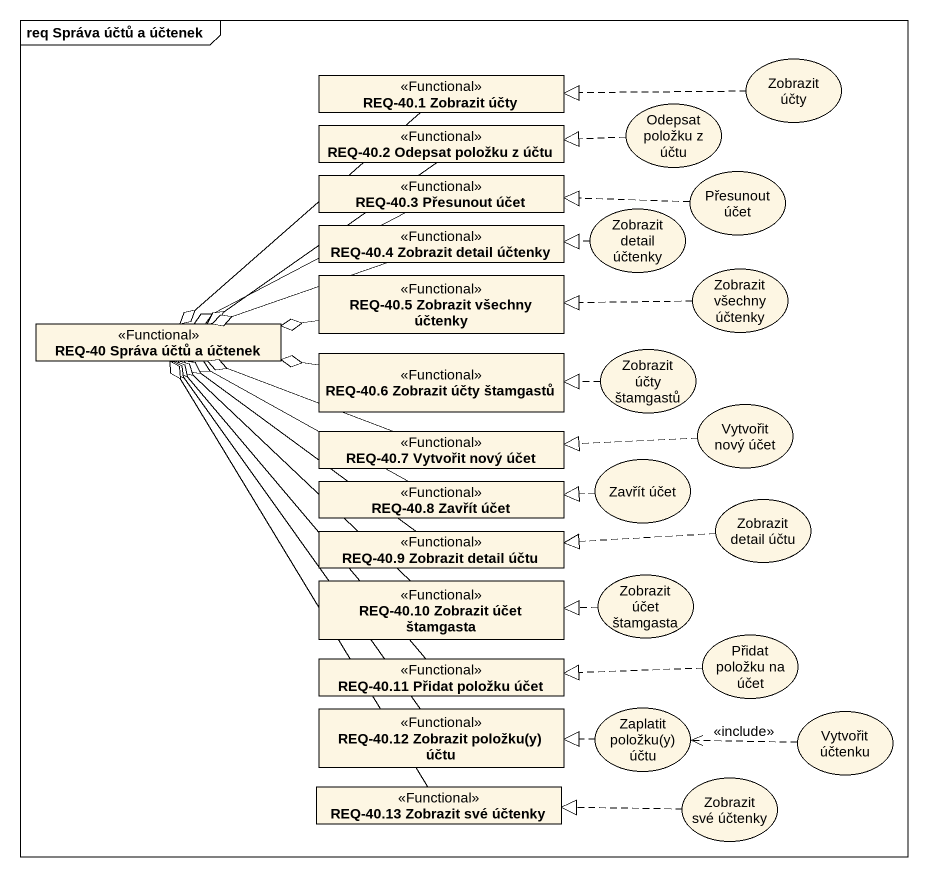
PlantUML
@startuml
mainframe req Správa účtů a účtenek
allowmixing
hide circle
hide empty members
usecase "Zobrazit účty" as Zobrazit_účty
class "REQ-40.1 Zobrazit účty" as REQ_40_1_Zobrazit_účty <<Functional>>
class "REQ-40.2 Odepsat položku z účtu" as REQ_40_2_Odepsat_položku_z <<Functional>>
usecase "Odepsat položku z účtu" as Odepsat_položku_z_účtu
class "REQ-40.3 Přesunout účet" as REQ_40_3_Přesunout_účet <<Functional>>
usecase "Přesunout účet" as Přesunout_účet
class "REQ-40.4 Zobrazit detail účtenky" as REQ_40_4_Zobrazit_detail <<Functional>>
usecase "Zobrazit detail účtenky" as Zobrazit_detail_účtenky
class "REQ-40.5 Zobrazit všechny účtenky" as REQ_40_5_Zobrazit_všechny <<Functional>>
usecase "Zobrazit všechny účtenky" as Zobrazit_všechny_účtenky
class "REQ-40 Správa účtů a účtenek" as REQ_40_Správa_účtů_a_účtenek <<Functional>>
class "REQ-40.6 Zobrazit účty štamgastů" as REQ_40_6_Zobrazit_účty <<Functional>>
usecase "Zobrazit účty štamgastů" as Zobrazit_účty_štamgastů
usecase "Vytvořit nový účet" as Vytvořit_nový_účet
class "REQ-40.7 Vytvořit nový účet" as REQ_40_7_Vytvořit_nový_účet <<Functional>>
usecase "Zavřít účet" as Zavřít_účet
class "REQ-40.8 Zavřít účet" as REQ_40_8_Zavřít_účet <<Functional>>
class "REQ-40.9 Zobrazit detail účtu" as REQ_40_9_Zobrazit_detail <<Functional>>
usecase "Zobrazit detail účtu" as Zobrazit_detail_účtu
class "REQ-40.10 Zobrazit účet štamgasta" as REQ_40_10_Zobrazit_účet <<Functional>>
usecase "Zobrazit účet štamgasta" as Zobrazit_účet_štamgasta
usecase "Přidat položku na účet" as Přidat_položku_na_účet
class "REQ-40.11 Přidat položku účet" as REQ_40_11_Přidat_položku <<Functional>>
class "REQ-40.12 Zobrazit položku(y) účtu" as REQ_40_12_Zobrazit_položku <<Functional>>
usecase "Zaplatit položku(y) účtu" as Zaplatit_položku_y_účtu
usecase "Vytvořit účtenku" as Vytvořit_účtenku
class "REQ-40.13 Zobrazit své účtenky" as REQ_40_13_Zobrazit_své <<Functional>>
usecase "Zobrazit své účtenky" as Zobrazit_své_účtenky
Zobrazit_účty .left.|> REQ_40_1_Zobrazit_účty
REQ_40_1_Zobrazit_účty --o REQ_40_Správa_účtů_a_účtenek
REQ_40_2_Odepsat_položku_z --o REQ_40_Správa_účtů_a_účtenek
Odepsat_položku_z_účtu .left.|> REQ_40_2_Odepsat_položku_z
REQ_40_3_Přesunout_účet -left-o REQ_40_Správa_účtů_a_účtenek
Přesunout_účet .left.|> REQ_40_3_Přesunout_účet
REQ_40_4_Zobrazit_detail -left-o REQ_40_Správa_účtů_a_účtenek
Zobrazit_detail_účtenky .left.|> REQ_40_4_Zobrazit_detail
REQ_40_5_Zobrazit_všechny -left-o REQ_40_Správa_účtů_a_účtenek
Zobrazit_všechny_účtenky .left.|> REQ_40_5_Zobrazit_všechny
REQ_40_6_Zobrazit_účty -left-o REQ_40_Správa_účtů_a_účtenek
Zobrazit_účty_štamgastů .left.|> REQ_40_6_Zobrazit_účty
Vytvořit_nový_účet .left.|> REQ_40_7_Vytvořit_nový_účet
REQ_40_7_Vytvořit_nový_účet -left-o REQ_40_Správa_účtů_a_účtenek
Zavřít_účet .left.|> REQ_40_8_Zavřít_účet
REQ_40_8_Zavřít_účet -left-o REQ_40_Správa_účtů_a_účtenek
REQ_40_9_Zobrazit_detail -up-o REQ_40_Správa_účtů_a_účtenek
Zobrazit_detail_účtu .left.|> REQ_40_9_Zobrazit_detail
REQ_40_10_Zobrazit_účet -up-o REQ_40_Správa_účtů_a_účtenek
Zobrazit_účet_štamgasta .left.|> REQ_40_10_Zobrazit_účet
Přidat_položku_na_účet .left.|> REQ_40_11_Přidat_položku
REQ_40_11_Přidat_položku -up-o REQ_40_Správa_účtů_a_účtenek
REQ_40_12_Zobrazit_položku -up-o REQ_40_Správa_účtů_a_účtenek
Zaplatit_položku_y_účtu .left.|> REQ_40_12_Zobrazit_položku
Vytvořit_účtenku .left.> Zaplatit_položku_y_účtu : <<include>>
REQ_40_13_Zobrazit_své -up-o REQ_40_Správa_účtů_a_účtenek
Zobrazit_své_účtenky .left.|> REQ_40_13_Zobrazit_své
@enduml
